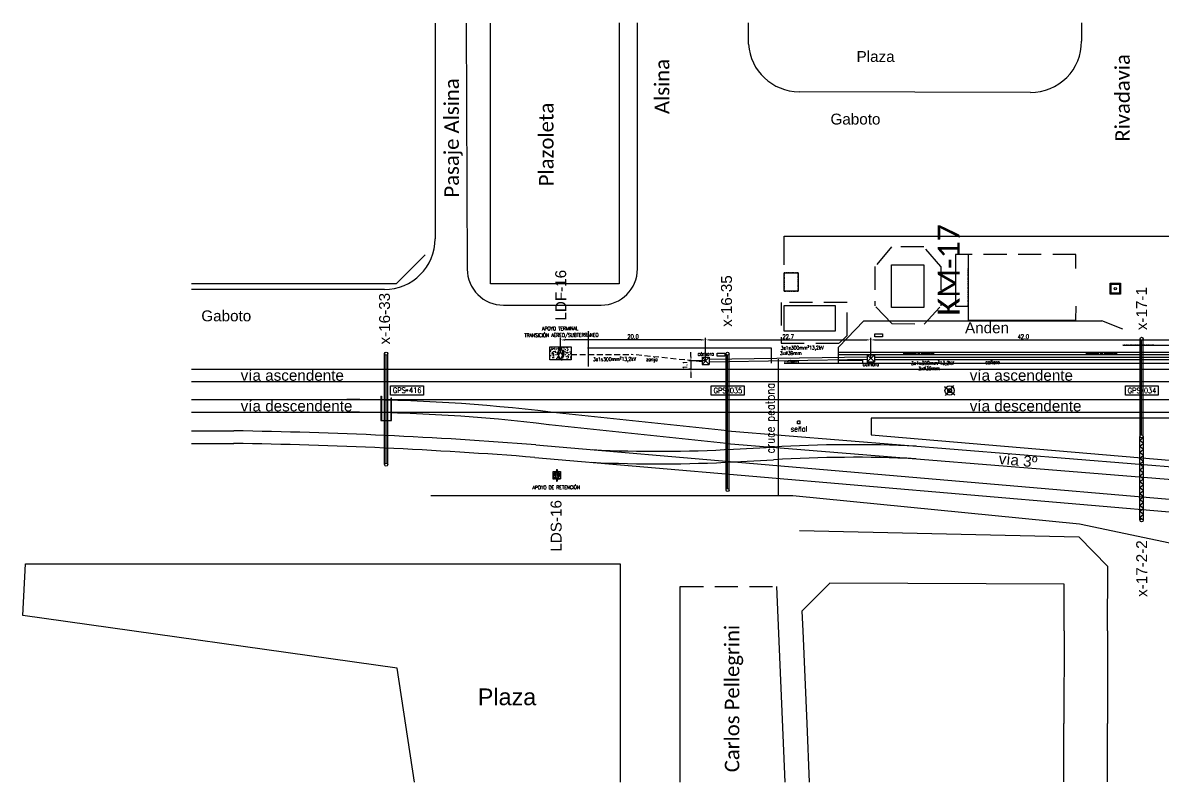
# Model space of a CAD drawing. Header units: millimetres. Extents: x 1200 to 1730, y 1405 to 1528.
# Drawn here: x 1200.3 to 1357.3, y 1423.3 to 1527.9 of the extents above; entities that cross this region are included whole.
import ezdxf

# ---------------------------------------------------------------- set-up
doc = ezdxf.new("R2010")
doc.units = ezdxf.units.MM
doc.linetypes.add('DASHDOT2', pattern=[0.5, 0.25, -0.125, 0, -0.125])
doc.linetypes.add('HIDDEN2', pattern=[4.7625, 3.175, -1.5875])
for name, color, linetype in [('CALLES', 8, 'Continuous'), ('CERODOS', 7, 'Continuous'), ('EDIFICIOS', 8, 'Continuous'), ('ENABIEF', 8, 'Continuous'), ('LIMITE', 8, 'DASHDOT2'), ('LINEA02', 8, 'Continuous'), ('LINEA_02', 8, 'Continuous'), ('n° de postación', 1, 'Continuous'), ('progresivas', 7, 'Continuous'), ('pórticos', 4, 'Continuous'), ('textos', 7, 'Continuous'), ('Textos catenaria', 7, 'Continuous'), ('vías', 8, 'Continuous')]:
    doc.layers.add(name, color=color, linetype=linetype)
doc.styles.add('progresivas', font='calibri.ttf')
doc.styles.add('ROMANS', font='arial.ttf', dxfattribs={"width": 0.7})
doc.styles.add('SIMPLEX', font='simplex.shx', dxfattribs={"width": 0.75})
doc.dimstyles.new('COTA-100', dxfattribs={"dimscale": 3, "dimtxt": 0.2, "dimasz": 0.2, "dimexe": 0.1, "dimexo": 0, "dimgap": 0.05, "dimtad": 1, "dimdec": 1, "dimzin": 0, "dimdsep": 46, "dimtxsty": 'SIMPLEX', "dimcen": 0.1, "dimclrd": 256, "dimclre": 256, "dimclrt": 256, "dimazin": 0, "dimtm": 1e-09, "dimtfac": 0.714286, "dimtdec": 1, "dimtmove": 2, "dimatfit": 2, "dimfxl": 0, "dimtolj": 1, "dimtzin": 0, "dimarcsym": 0})
pattern_1 = [(50, (-2624.04677, -773.78864), (0.45546167, -0.039847714), [0.047625, -0.523875]), (355, (-2624.04677, -773.78864), (-0.088107065, 0.47764161), [0.0381, -0.4191]), (100.451, (-2624.0088, -773.79196), (0.367356254, 0.43779172), [0.040475, -0.445225]), (46.1842, (-2624.04677, -773.66164), (0.6776976, -0.10510582), [0.0714375, -0.7858125]), (96.6356, (-2623.9903, -773.6704), (0.59351059, 0.61856389), [0.0607125, -0.6678375]), (351.184, (-2624.0468, -773.66164), (0.59351151, 0.6185628), [0.05715, -0.62865]), (21, (-2623.98327, -773.6934), (0.3790372, -0.255663796), [0.047625, -0.523875]), (326, (-2623.98327, -773.6934), (0.15450507, 0.460469915), [0.0381, -0.4191]), (71.4514, (-2623.9517, -773.7147), (0.53354123, 0.204807144), [0.040475, -0.445225]), (37.5, (-2624.04677, -773.78864), (0.007721508, 0.211387597), [0, -0.41402, 0, -0.42545, 0, -0.4206875]), (7.5, (-2624.04677, -773.78864), (0.167049156, 0.250451437), [0, -0.24257, 0, -0.404495, 0, -0.1603375]), (327.5, (-2624.18837, -773.78864), (0.338976488, -0.01432186), [0, -0.15875, 0, -0.4953, 0, -0.657225]), (317.5, (-2624.25187, -773.78864), (0.370322953, 0.063566228), [0, -0.206375, 0, -0.32893, 0, -0.466725])]

# ---------------------------------------------------------------- blocks, each defined once
blk = doc.blocks.new('estructura tipo A con base')
h = blk.add_hatch()
h.set_pattern_fill('AR-CONC', color=8, scale=0.005, style=0)
h.set_pattern_definition([(50, (-2627.5983, -783.80706), (0.91092334, -0.07969543), [0.09525, -1.04775]), (355, (-2627.5983, -783.8071), (-0.17621413, 0.9552832), [0.0762, -0.8382]), (100.451, (-2627.5224, -783.8137), (0.7347125, 0.87558344), [0.08095, -0.89045]), (46.1842, (-2627.5983, -783.5531), (1.3553952, -0.21021164), [0.142875, -1.571625]), (96.6356, (-2627.4854, -783.5706), (1.1870212, 1.2371278), [0.121425, -1.335675]), (351.184, (-2627.5983, -783.553), (1.187023, 1.2371256), [0.1143, -1.2573]), (21, (-2627.4713, -783.61656), (0.7580744, -0.5113276), [0.09525, -1.04775]), (326, (-2627.4713, -783.6166), (0.30901014, 0.92093983), [0.0762, -0.8382]), (71.4514, (-2627.4081, -783.6592), (1.06708245, 0.4096143), [0.08095, -0.89045]), (37.5, (-2627.5983, -783.80706), (0.015443016, 0.422775194), [0, -0.82804, 0, -0.8509, 0, -0.841375]), (7.5, (-2627.5983, -783.80706), (0.33409831, 0.500902874), [0, -0.48514, 0, -0.80899, 0, -0.320675]), (327.5, (-2627.88152, -783.80706), (0.677952976, -0.02864372), [0, -0.3175, 0, -0.9906, 0, -1.31445]), (317.5, (-2628.0085, -783.80706), (0.74064591, 0.12713246), [0, -0.41275, 0, -0.65786, 0, -0.93345])])
h.paths.add_polyline_path([(-1.45, -0.9), (1.45, -0.9), (1.45, 0.9), (-1.45, 0.9)])
h.paths.add_polyline_path([(-0.28, 0.18), (-0.28, 0.25), (-0.05, 0.8), (0.05, 0.8), (0.28, 0.28), (0.28, 0.18, -1), (0.28, -0.18), (0.28, -0.28), (0.05, -0.8), (-0.05, -0.8), (-0.28, -0.28), (-0.28, -0.18, -1)], flags=16)
h.paths.add_polyline_path([(-0.15, 0, -1), (-0.41, 0, -1)], flags=0)
h.paths.add_polyline_path([(0, 0, -1), (0, 0, -1)], flags=0)
h.paths.add_polyline_path([(0.41, 0, -1), (0.15, 0, -1)], flags=0)
blk.add_lwpolyline([(1.45, -0.9), (-1.45, -0.9), (-1.45, 0.9), (1.45, 0.9)], close=True)
at = {"color": 6}
blk.add_lwpolyline([(-0.28, -0.28), (-0.05, -0.8), (0.05, -0.8), (0.28, -0.28), (0.28, -0.18, 1), (0.28, 0.18), (0.28, 0.28), (0.05, 0.8), (-0.05, 0.8), (-0.28, 0.25), (-0.28, 0.18, 1), (-0.28, -0.18)], format="xyb", close=True, dxfattribs=at)
for centre, radius in [((-0.28, 0), 0.13), ((0, 0), 0.0021), ((0.28, 0), 0.13)]:
    blk.add_circle(centre, radius, dxfattribs=at)
blk = doc.blocks.new('estructura terminal o retención para LDS')
h = blk.add_hatch()
h.set_pattern_fill('AR-CONC', color=8, scale=0.0025, style=0)
h.set_pattern_definition(pattern_1)
h.paths.add_polyline_path([(-0.5, -0.5), (-0.09, -0.5), (-0.14, -0.11, -0.352658), (-0.14, 0.11), (-0.09, 0.5), (-0.5, 0.5)])
h = blk.add_hatch()
h.set_pattern_fill('AR-CONC', color=8, scale=0.0025, style=0)
h.set_pattern_definition(pattern_1)
h.paths.add_polyline_path([(0.14, -0.11), (0.09, -0.5), (0.5, -0.5), (0.5, 0.5), (0.09, 0.5), (0.14, 0.11, -0.352658)])
at = {"color": 6}
for p, q in [((-0.05, 0.8), (-0.14, 0.11)), ((-0.05, 0.8), (0.05, 0.8)), ((0.05, 0.8), (0.14, 0.11)), ((-0.14, -0.11), (-0.05, -0.8)), ((-0.05, -0.8), (0.05, -0.8)), ((0.14, -0.11), (0.05, -0.8))]:
    blk.add_line(p, q, dxfattribs=at)
for points in [[(-0.09, -0.5), (-0.5, -0.5), (-0.5, 0.5), (-0.09, 0.5)], [(0.09, 0.5), (0.5, 0.5), (0.5, -0.5), (0.09, -0.5)]]:
    blk.add_lwpolyline(points)
blk.add_circle((0, 0), 0.13, dxfattribs=at)
for start, end in [(141.1488, 218.8512), (321.1488, 38.8512)]:
    blk.add_arc((0, 0), 0.18, start, end, dxfattribs=at)
blk = doc.blocks.new('cámara LDF-LDS')
at = {"color": 6}
for p, q in [((-0.5, 0.5), (0.5, 0.5)), ((-0.5, 0.5), (-0.5, -0.5)), ((-0.5, 0.5), (0.5, -0.5)), ((0.5, 0.5), (-0.5, -0.5)), ((0.5, 0.5), (0.5, -0.5)), ((-0.5, -0.5), (0.5, -0.5))]:
    blk.add_line(p, q, dxfattribs=at)
blk = doc.blocks.new('*D12')
at = {"lineweight": -2, "transparency": 16777216}
for p, q in [((1294.34, 1481.33), (1294.34, 1484.53)), ((1294.94, 1484.23), (1316.47, 1484.23)), ((1317.07, 1481.69), (1317.07, 1484.53))]:
    blk.add_line(p, q, dxfattribs=at)
at = {"transparency": 16777216}
for points in [[(1294.94, 1484.33), (1294.94, 1484.13), (1294.34, 1484.23)], [(1316.47, 1484.33), (1316.47, 1484.13), (1317.07, 1484.23)]]:
    blk.add_solid(points, dxfattribs=at)
at = {"layer": 'Defpoints', "color": 0, "transparency": 16777216}
for p in [(1317.07, 1484.23), (1294.34, 1481.33), (1317.07, 1481.69)]:
    blk.add_point(p, dxfattribs=at)
at = {"transparency": 16777216, "insert": (1305.7, 1484.68), "char_height": 0.6, "attachment_point": 5, "style": 'SIMPLEX'}
blk.add_mtext('\\A1;22.7', dxfattribs=at)
blk = doc.blocks.new('*D13')
at = {"lineweight": -2, "transparency": 16777216}
for p, q in [((1317.07, 1481.69), (1317.07, 1484.53)), ((1317.67, 1484.23), (1358.47, 1484.23)), ((1359.07, 1481.69), (1359.07, 1484.53))]:
    blk.add_line(p, q, dxfattribs=at)
at = {"transparency": 16777216}
for points in [[(1317.67, 1484.33), (1317.67, 1484.13), (1317.07, 1484.23)], [(1358.47, 1484.33), (1358.47, 1484.13), (1359.07, 1484.23)]]:
    blk.add_solid(points, dxfattribs=at)
at = {"layer": 'Defpoints', "color": 0, "transparency": 16777216}
for p in [(1359.07, 1484.23), (1317.07, 1481.69), (1359.07, 1481.69)]:
    blk.add_point(p, dxfattribs=at)
at = {"transparency": 16777216, "insert": (1338.07, 1484.68), "char_height": 0.6, "attachment_point": 5, "style": 'SIMPLEX'}
blk.add_mtext('\\A1;42.0', dxfattribs=at)
blk = doc.blocks.new('*D24')
at = {"lineweight": -2, "transparency": 16777216}
for p, q in [((1292.32, 1481.93), (1292.32, 1482.53)), ((1294.34, 1481.33), (1292.02, 1481.33)), ((1292.32, 1481.33), (1292.32, 1480.22)), ((1292.32, 1480.22), (1292.02, 1480.22)), ((1292.32, 1479.62), (1292.32, 1479.02))]:
    blk.add_line(p, q, dxfattribs=at)
at = {"transparency": 16777216}
for points in [[(1292.22, 1481.93), (1292.42, 1481.93), (1292.32, 1481.33)], [(1292.22, 1479.62), (1292.42, 1479.62), (1292.32, 1480.22)]]:
    blk.add_solid(points, dxfattribs=at)
at = {"layer": 'Defpoints', "color": 0, "transparency": 16777216}
for p in [(1294.34, 1481.33), (1292.32, 1480.22), (1292.32, 1480.22)]:
    blk.add_point(p, dxfattribs=at)
at = {"transparency": 16777216, "insert": (1291.5, 1480.77), "char_height": 0.6, "attachment_point": 5, "rotation": 90, "style": 'SIMPLEX'}
blk.add_mtext('\\A1;1.1', dxfattribs=at)
blk = doc.blocks.new('*D25')
at = {"lineweight": -2, "transparency": 16777216}
for p, q in [((1274.36, 1482.37), (1274.36, 1484.53)), ((1293.74, 1484.23), (1274.96, 1484.23)), ((1294.34, 1481.33), (1294.34, 1484.53))]:
    blk.add_line(p, q, dxfattribs=at)
at = {"transparency": 16777216}
for points in [[(1274.96, 1484.33), (1274.96, 1484.13), (1274.36, 1484.23)], [(1293.74, 1484.33), (1293.74, 1484.13), (1294.34, 1484.23)]]:
    blk.add_solid(points, dxfattribs=at)
at = {"layer": 'Defpoints', "color": 0, "transparency": 16777216}
for p in [(1274.36, 1484.23), (1274.36, 1482.37), (1294.34, 1481.33)]:
    blk.add_point(p, dxfattribs=at)
at = {"transparency": 16777216, "insert": (1284.35, 1484.68), "char_height": 0.6, "attachment_point": 5, "style": 'SIMPLEX'}
blk.add_mtext('\\A1;20.0', dxfattribs=at)

msp = doc.modelspace()

# ---------------------------------------------------------------- linework, layer by layer
at = {"color": 5, "linetype": 'HIDDEN2', "ltscale": 0.25}
for p, q in [((1275.81, 1482.22), (1284.11, 1482.22)), ((1293.84, 1481.23), (1284.1, 1482.22))]:
    msp.add_line(p, q, dxfattribs=at)
for p, q in [((1304.37, 1462.82), (1304.37, 1481.59)), ((1250.96, 1477.92), (1255.48, 1477.92)), ((1250.96, 1476.63), (1250.96, 1477.92)), ((1255.48, 1477.92), (1255.48, 1476.63)), ((1295.12, 1477.89), (1299.64, 1477.89)), ((1295.12, 1476.6), (1295.12, 1477.89)), ((1299.64, 1477.89), (1299.64, 1476.6)), ((1327.22, 1477.83), (1328.63, 1476.67)), ((1327.34, 1476.55), (1328.51, 1477.95)), ((1352.12, 1477.89), (1356.64, 1477.89)), ((1352.12, 1476.6), (1352.12, 1477.89)), ((1356.64, 1477.89), (1356.64, 1476.6)), ((1249.63, 1476.49), (1249.63, 1473.12)), ((1249.63, 1476.49), (1249.7, 1476.49)), ((1249.7, 1476.49), (1249.7, 1473.12)), ((1255.48, 1476.63), (1250.96, 1476.63)), ((1251.03, 1476.26), (1251.1, 1476.26)), ((1299.64, 1476.6), (1295.12, 1476.6)), ((1356.64, 1476.6), (1352.12, 1476.6)), ((1249.63, 1473.12), (1249.7, 1473.12)), ((1249.66, 1473.12), (1251.06, 1473.12)), ((1251.03, 1473.12), (1251.1, 1473.12)), ((1307.36, 1473.03), (1307.01, 1473.03)), ((1307.01, 1472.68), (1307.01, 1473.03)), ((1307.36, 1472.68), (1307.01, 1472.68)), ((1307.36, 1472.68), (1307.36, 1473.03)), ((1297.36, 1469.96), (1297.36, 1471.71))]:
    msp.add_line(p, q)
at = {"const_width": 0.025}
for points in [[(1249.65, 1475.33, 1), (1249.67, 1475.35, 1)], [(1251.05, 1475.6, 1), (1251.07, 1475.62, 1)]]:
    msp.add_lwpolyline(points, format="xyb", close=True, dxfattribs=at)
at = {"color": 1, "const_width": 0.025}
msp.add_lwpolyline([(1297.35, 1471.7, 1), (1297.37, 1471.72, 1)], format="xyb", close=True, dxfattribs=at)
for centre, radius in [((1253.2, 1477.28), 0.112), ((1297.36, 1477.25), 0.112), ((1327.93, 1477.25), 0.639), ((1327.93, 1477.25), 0.269), ((1354.36, 1477.25), 0.112), ((1250.36, 1473.12), 0.045)]:
    msp.add_circle(centre, radius)
at = {"layer": 'CALLES'}
for p, q in [((1257.11, 1527.87), (1257.11, 1498.17)), ((1261.38, 1527.87), (1261.52, 1493.99)), ((1284.95, 1494.01), (1284.95, 1527.88)), ((1300.24, 1524.96), (1300.25, 1527.88)), ((1346.08, 1527.9), (1346.09, 1525.36)), ((1339.07, 1518.3), (1307.2, 1518.41)), ((1255.74, 1495.96), (1251.74, 1491.96)), ((1251.74, 1491.96), (1223.58, 1491.96)), ((1250.11, 1491.17), (1223.58, 1491.17)), ((1266.52, 1489.01), (1279.95, 1489.01)), ((1307.26, 1457.98), (1345.7, 1457.12)), ((1345.7, 1457.12), (1349.69, 1453.03)), ((1349.68, 1444.18), (1349.69, 1453.03)), ((1307.6, 1446.88), (1311.43, 1450.72)), ((1343.69, 1450.61), (1311.43, 1450.72)), ((1290.85, 1423.33), (1290.85, 1450.26)), ((1304.1, 1450.26), (1305.23, 1423.33)), ((1343.68, 1444.18), (1343.69, 1450.61)), ((1307.6, 1446.88), (1307.71, 1444.18)), ((1307.71, 1444.18), (1308.25, 1431.41)), ((1343.68, 1444.18), (1343.67, 1431.41)), ((1349.68, 1444.18), (1349.67, 1431.41)), ((1308.25, 1431.41), (1308.58, 1423.33)), ((1343.66, 1423.35), (1343.67, 1431.41)), ((1349.66, 1423.35), (1349.67, 1431.41))]:
    msp.add_line(p, q, dxfattribs=at)
at = {"layer": 'CALLES', "linetype": 'HIDDEN2'}
msp.add_line((1290.85, 1450.26), (1304.1, 1450.26), dxfattribs=at)
at = {"layer": 'CALLES'}
for centre, radius, start, end in [((1307.23, 1525.41), 7, 183.7199, 269.8012), ((1339.09, 1525.3), 7, 269.8012, 0.4333), ((1250.11, 1498.17), 7, 270, 0), ((1266.52, 1494.01), 5, 180.2333, 270), ((1279.95, 1494.01), 5, 270, 0)]:
    msp.add_arc(centre, radius, start, end, dxfattribs=at)
at = {"layer": 'CERODOS', "color": 8}
for p, q in [((1305.15, 1498.5), (1444.14, 1498.5)), ((1305.15, 1494.59), (1305.15, 1498.5)), ((1316.14, 1486.86), (1312.64, 1483.21)), ((1316.14, 1486.86), (1348.89, 1486.86)), ((1351.79, 1485.69), (1348.89, 1486.86)), ((1278.18, 1485.44), (1278.18, 1480.58)), ((1303.39, 1483.08), (1278.09, 1483.08)), ((1303.39, 1481.04), (1303.39, 1483.08)), ((1312.64, 1481.04), (1312.64, 1483.21)), ((1351.79, 1483.49), (1356.04, 1483.49)), ((1356.04, 1483.49), (1358.44, 1483.49)), ((1305.14, 1481.04), (1551.77, 1481.04)), ((1312.64, 1481.46), (1315.94, 1481.46)), ((1315.94, 1481.46), (1315.94, 1481.04))]:
    msp.add_line(p, q, dxfattribs=at)
at = {"layer": 'CERODOS', "color": 1}
for p, q in [((1312.64, 1482.54), (1535.41, 1482.54)), ((1312.64, 1482.24), (1535.41, 1482.24))]:
    msp.add_line(p, q, dxfattribs=at)
at = {"layer": 'EDIFICIOS', "linetype": 'HIDDEN2'}
for p, q in [((1319.95, 1497.03), (1317.65, 1494.32)), ((1324.37, 1497.03), (1319.95, 1497.03)), ((1326.73, 1494.32), (1324.37, 1497.03)), ((1330.48, 1495.98), (1328.73, 1495.98)), ((1345.31, 1495.98), (1330.48, 1495.98)), ((1330.48, 1495.98), (1330.48, 1494.08)), ((1345.31, 1494.08), (1345.31, 1495.98)), ((1317.65, 1494.32), (1317.65, 1488.9)), ((1326.73, 1494.32), (1326.73, 1488.9)), ((1313.81, 1489.36), (1304.74, 1489.37)), ((1304.74, 1489.37), (1304.74, 1483.8)), ((1313.81, 1484.83), (1313.81, 1489.36)), ((1319.96, 1486.47), (1317.65, 1488.9)), ((1324.43, 1486.41), (1326.73, 1488.9)), ((1319.96, 1486.47), (1324.43, 1486.41)), ((1304.74, 1483.8), (1312.72, 1483.8)), ((1312.72, 1483.8), (1313.81, 1484.83))]:
    msp.add_line(p, q, dxfattribs=at)
at = {"layer": 'EDIFICIOS'}
for p, q in [((1319.95, 1494.59), (1324.37, 1494.59)), ((1319.95, 1488.71), (1319.95, 1494.59)), ((1324.37, 1494.59), (1324.37, 1488.71)), ((1328.73, 1495.98), (1328.73, 1494.08)), ((1305.15, 1493.48), (1307.08, 1493.48)), ((1305.15, 1490.94), (1305.15, 1493.48)), ((1307.08, 1493.48), (1307.08, 1490.94)), ((1328.73, 1494.08), (1328.73, 1488.86)), ((1330.48, 1494.08), (1330.48, 1488.86)), ((1350.04, 1492.04), (1351.45, 1492.04)), ((1350.04, 1490.52), (1350.04, 1492.04)), ((1350.19, 1491.89), (1351.3, 1491.89)), ((1350.19, 1490.67), (1350.19, 1491.89)), ((1351.3, 1491.89), (1351.3, 1490.67)), ((1351.45, 1492.04), (1351.45, 1490.52)), ((1307.08, 1490.94), (1305.15, 1490.94)), ((1351.45, 1490.52), (1350.04, 1490.52)), ((1351.3, 1490.67), (1350.19, 1490.67)), ((1305.14, 1488.97), (1312.16, 1488.97)), ((1305.14, 1485.45), (1305.14, 1488.97)), ((1312.16, 1488.97), (1312.16, 1485.45)), ((1324.37, 1488.71), (1319.95, 1488.71)), ((1328.73, 1488.86), (1330.48, 1488.86)), ((1330.48, 1488.86), (1330.48, 1486.96)), ((1345.31, 1488.86), (1345.28, 1486.96)), ((1330.48, 1486.96), (1345.28, 1486.96)), ((1345.28, 1486.96), (1345.28, 1486.96)), ((1312.16, 1485.45), (1305.14, 1485.45)), ((1317.63, 1484.66), (1317.63, 1485.06)), ((1317.63, 1485.06), (1318.68, 1485.06)), ((1318.68, 1484.66), (1317.63, 1484.66)), ((1318.68, 1485.06), (1318.68, 1484.66)), ((1295.94, 1481.98), (1295.94, 1482.38)), ((1295.94, 1482.38), (1296.99, 1482.38)), ((1296.99, 1482.38), (1296.99, 1481.98)), ((1296.99, 1481.98), (1295.94, 1481.98))]:
    msp.add_line(p, q, dxfattribs=at)
msp.add_circle((1350.74, 1491.28), 0.15, dxfattribs=at)
at = {"layer": 'ENABIEF', "color": 8, "ltscale": 0.06}
for p, q in [((1264.74, 1491.94), (1264.74, 1527.87)), ((1282.45, 1527.88), (1282.45, 1491.94)), ((1282.45, 1491.94), (1264.74, 1491.94)), ((1200.34, 1446.29), (1200.69, 1453.37)), ((1200.69, 1453.37), (1282.59, 1453.37)), ((1282.59, 1453.37), (1282.59, 1423.32)), ((1251.86, 1439), (1200.34, 1446.29)), ((1254.26, 1423.31), (1251.86, 1439))]:
    msp.add_line(p, q, dxfattribs=at)
at = {"layer": 'LIMITE'}
for p, q in [((1307.08, 1493.48), (1305.15, 1493.48)), ((1305.15, 1493.48), (1305.15, 1490.94)), ((1307.08, 1490.94), (1307.08, 1493.48)), ((1330.48, 1488.86), (1330.48, 1494.08)), ((1305.15, 1490.94), (1307.08, 1490.94)), ((1324.37, 1488.71), (1319.95, 1488.71)), ((1356.04, 1483.49), (1351.79, 1483.49))]:
    msp.add_line(p, q, dxfattribs=at)
at = {"layer": 'LINEA02', "color": 11}
for p, q in [((1316.57, 1481.86), (1294.84, 1481.53)), ((1316.57, 1481.51), (1294.84, 1481.18)), ((1317.57, 1481.86), (1549.27, 1481.86)), ((1317.57, 1481.51), (1549.27, 1481.51))]:
    msp.add_line(p, q, dxfattribs=at)
at = {"layer": 'LINEA_02'}
for p, q in [((1551.78, 1473.46), (1317.15, 1473.46)), ((1317.15, 1473.46), (1317.15, 1471.17)), ((1317.15, 1471.17), (1365.37, 1467.03)), ((1256.5, 1462.82), (1306.34, 1462.82)), ((1306.34, 1462.82), (1345.83, 1458.88)), ((1345.83, 1458.88), (1361.69, 1455.55))]:
    msp.add_line(p, q, dxfattribs=at)
at = {"layer": 'pórticos'}
for p, q in [((1354.15, 1470.94), (1354.15, 1484.38)), ((1354.36, 1471.15), (1354.36, 1484.17)), ((1354.57, 1470.94), (1354.57, 1484.38)), ((1250.15, 1467.05), (1250.15, 1482.35)), ((1250.36, 1467.26), (1250.36, 1482.13)), ((1250.57, 1467.05), (1250.57, 1482.35)), ((1297.15, 1463.55), (1297.15, 1482.33)), ((1297.36, 1463.76), (1297.36, 1482.12)), ((1297.57, 1463.55), (1297.57, 1482.33)), ((1354.12, 1459.38), (1354.12, 1470.94)), ((1354.15, 1470.94), (1354.12, 1470.94)), ((1354.12, 1470.4), (1354.61, 1470.81)), ((1354.12, 1470.4), (1354.61, 1469.99)), ((1354.12, 1469.59), (1354.61, 1469.99)), ((1354.12, 1469.59), (1354.61, 1469.18)), ((1354.61, 1470.94), (1354.57, 1470.94)), ((1354.61, 1459.38), (1354.61, 1470.94)), ((1354.12, 1468.77), (1354.61, 1469.18)), ((1354.12, 1468.77), (1354.61, 1468.37)), ((1354.12, 1467.96), (1354.61, 1468.37)), ((1354.12, 1467.96), (1354.61, 1467.55)), ((1354.12, 1467.15), (1354.61, 1467.55)), ((1354.12, 1467.15), (1354.61, 1466.74)), ((1354.12, 1466.33), (1354.61, 1466.74)), ((1354.12, 1466.33), (1354.61, 1465.93)), ((1354.12, 1465.52), (1354.61, 1465.93)), ((1354.12, 1465.52), (1354.61, 1465.11)), ((1354.12, 1464.71), (1354.61, 1465.11)), ((1354.12, 1464.71), (1354.61, 1464.3)), ((1354.12, 1463.89), (1354.61, 1464.3)), ((1354.12, 1463.89), (1354.61, 1463.49)), ((1354.12, 1463.08), (1354.61, 1463.49)), ((1354.12, 1463.08), (1354.61, 1462.67)), ((1354.12, 1462.27), (1354.61, 1462.67)), ((1354.12, 1462.27), (1354.61, 1461.86)), ((1354.12, 1461.45), (1354.61, 1461.86)), ((1354.12, 1461.45), (1354.61, 1461.05)), ((1354.12, 1460.64), (1354.61, 1461.05)), ((1354.12, 1460.64), (1354.61, 1460.23)), ((1354.12, 1459.83), (1354.61, 1460.23)), ((1354.12, 1459.83), (1354.61, 1459.42)), ((1354.12, 1459.38), (1354.15, 1459.38)), ((1354.57, 1459.38), (1354.61, 1459.38))]:
    msp.add_line(p, q, dxfattribs=at)
at = {"layer": 'pórticos', "color": 7}
for p, q in [((1251.03, 1473.12), (1251.03, 1476.26)), ((1251.1, 1473.12), (1251.1, 1476.26))]:
    msp.add_line(p, q, dxfattribs=at)
at = {"layer": 'pórticos'}
for centre in [(1354.36, 1484.38), (1250.36, 1482.34), (1297.36, 1482.33), (1354.36, 1470.94), (1250.36, 1467.05), (1297.36, 1463.55), (1354.36, 1459.38)]:
    msp.add_circle(centre, 0.21, dxfattribs=at)
at = {"layer": 'vías'}
for p, q in [((1223.58, 1480.22), (1730.49, 1480.22)), ((1223.58, 1478.48), (1730.49, 1478.48)), ((1223.58, 1476.02), (1730.49, 1476.02)), ((1223.58, 1474.28), (1730.49, 1474.28)), ((1297.36, 1471.71), (1272.96, 1474.28)), ((1223.58, 1471.71), (1229.38, 1471.71)), ((1297.22, 1469.97), (1272.78, 1472.55)), ((1297.36, 1471.71), (1365.3, 1466.21)), ((1223.58, 1469.97), (1229.38, 1469.97)), ((1270.96, 1469.79), (1364.92, 1461.72)), ((1297.22, 1469.97), (1365.16, 1464.48)), ((1270.81, 1468.05), (1364.77, 1459.98)), ((1298.17, 1469.18), (1303.58, 1469.46)), ((1298.26, 1467.44), (1303.67, 1467.72))]:
    msp.add_line(p, q, dxfattribs=at)
for centre, radius, start, end in [((1244.37, 1240.27), 235.75, 83.0329, 89.8552), ((1244.37, 1240.27), 234.01, 83.0329, 89.8552), ((1219.41, 805.9), 665.88, 85.55888, 89.14218), ((1219.41, 805.9), 664.14, 85.55888, 89.14218), ((1314.84, 1282.85), 186.95, 87.3934, 93.4533), ((1287.86, 1652.36), 183.47, 267.1612, 273.2211), ((1314.84, 1282.85), 185.21, 87.3934, 93.4533), ((1287.86, 1652.36), 185.21, 267.1612, 273.2211)]:
    msp.add_arc(centre, radius, start, end, dxfattribs=at)

# ---------------------------------------------------------------- block references
for name, p in [('estructura tipo A con base', (1274.36, 1482.37)), ('cámara LDF-LDS', (1317.07, 1481.69)), ('cámara LDF-LDS', (1294.34, 1481.33)), ('estructura terminal o retención para LDS', (1273.86, 1465.59))]:
    msp.add_blockref(name, p)

# ---------------------------------------------------------------- texts
at = {"layer": 'n° de postación', "style": 'ROMANS'}
for s, p in [('LDF-16', (1275.16, 1486.89)), ('x-16-35', (1297.98, 1486.03)), ('x-16-33', (1250.9, 1483.6)), ('x-17-1', (1355.12, 1485.57)), ('LDS-16', (1274.52, 1455.07)), ('x-17-2-2', (1355.14, 1448.83))]:
    msp.add_text(s, height=1.5, rotation=90.2028, dxfattribs=at).set_placement(p)
at = {"layer": 'progresivas', "style": 'progresivas'}
msp.add_text('KM-17', height=3, rotation=90, dxfattribs=at).set_placement((1329.3, 1487.58))
at = {"layer": 'textos', "style": 'ROMANS'}
for s, height, p in [('Plaza', 1.5, (1315.12, 1522.51)), ('Gaboto', 1.5, (1311.53, 1513.89)), ('Gaboto', 1.5, (1224.91, 1486.79)), ('Anden', 1.5, (1330.05, 1485.15)), ('vía ascendente', 1.5, (1230.33, 1478.6)), ('vía ascendente', 1.5, (1330.7, 1478.6)), ('vía descendente', 1.5, (1230.33, 1474.38)), ('vía descendente', 1.5, (1330.7, 1474.38)), ('Plaza', 2.3, (1262.98, 1433.92))]:
    msp.add_text(s, height=height, dxfattribs=at).set_placement(p)
at = {"layer": 'textos'}
for s, height, rotation, style, p in [('Rivadavia', 2, 90, 'progresivas', (1352.73, 1511.53)), ('Alsina', 2, 90, 'progresivas', (1289.34, 1515.33)), ('Pasaje Alsina', 2, 90, 'progresivas', (1260.37, 1503.84)), ('Plazoleta', 2, 90, 'progresivas', (1273.4, 1505.4)), ('vía 3º', 1.5, 354.3519, 'ROMANS', (1334.63, 1467.16)), ('Carlos Pellegrini', 2, 90, 'progresivas', (1298.98, 1424.69))]:
    msp.add_text(s, height=height, rotation=rotation, dxfattribs=dict(at, style=style)).set_placement(p)
at = {"layer": 'Textos catenaria', "style": 'SIMPLEX', "width": 0.8}
for s, height, rotation, p in [('TRANSICIÓN AÉREO/SUBTERRÁNEO', 0.5, 0.3193, (1269.39, 1484.61)), ('APOYO TERMINAL', 0.5, 0.3193, (1271.82, 1485.53)), ('cámara', 0.5, 0.3193, (1293.24, 1482.05)), ('3xØ39mm', 0.5, 0.3193, (1304.57, 1482.15)), ('3x1x300mm²13,2kV', 0.5, 0.3193, (1304.67, 1482.88)), ('3x1x300mm²13,2kV', 0.5, 0.3193, (1278.84, 1481.31)), ('zanja', 0.5, 0.3193, (1286.15, 1481.3)), ('cañero', 0.5, 0.3193, (1305.18, 1480.97)), ('cámara', 0.5, 0.3193, (1315.97, 1480.62)), ('3x1x300mm²13,2kV', 0.5, 0.3193, (1322.63, 1480.77)), ('3xØ39mm', 0.5, 0.3193, (1323.6, 1480.04)), ('cañero', 0.5, 0.3193, (1332.83, 1480.9)), ('GPS 416', 0.75, 0.0029, (1251.28, 1476.92)), ('GPS 035', 0.75, 0.0029, (1295.44, 1476.89)), ('cruce peatonal', 1.25, 90, (1303.84, 1468.59)), ('GPS 034', 0.75, 0.0029, (1352.44, 1476.89)), ('APOYO DE RETENCIÓN', 0.5, 0.3193, (1270.5, 1463.65))]:
    msp.add_text(s, height=height, rotation=rotation, dxfattribs=at).set_placement(p)
at = {"layer": 'Textos catenaria', "color": 1, "style": 'SIMPLEX', "width": 0.8}
for p in [(1321.54, 1482.26), (1346.7, 1482.26)]:
    msp.add_text('canalización de señalización', height=0.25, rotation=0.3193, dxfattribs=at).set_placement(p)
at = {"layer": 'Textos catenaria', "style": 'SIMPLEX', "width": 0.8}
msp.add_text('señal', height=0.75, dxfattribs=at).set_placement((1306.04, 1471.6))

# ---------------------------------------------------------------- dimensions: what is measured, and where the dimension line sits
for base, p1, p2, picture, middle in [((1274.36, 1484.23), (1294.34, 1481.33), (1274.36, 1482.37), '*D25', (1284.35, 1484.68)), ((1317.07, 1484.23), (1294.34, 1481.33), (1317.07, 1481.69), '*D12', (1305.7, 1484.68)), ((1359.07, 1484.23), (1317.07, 1481.69), (1359.07, 1481.69), '*D13', (1338.07, 1484.68))]:
    dim = msp.add_linear_dim(base=base, p1=p1, p2=p2, dimstyle='COTA-100')
    dim.commit()
    dim.dimension.update_dxf_attribs({"geometry": picture, "text_midpoint": middle})
dim = msp.add_linear_dim(base=(1292.32, 1480.22), p1=(1294.34, 1481.33), p2=(1292.32, 1480.22), angle=90, dimstyle='COTA-100')
dim.commit()
dim.dimension.update_dxf_attribs({"geometry": '*D24', "text_midpoint": (1291.5, 1480.77)})

doc.saveas('drawing.dxf')
